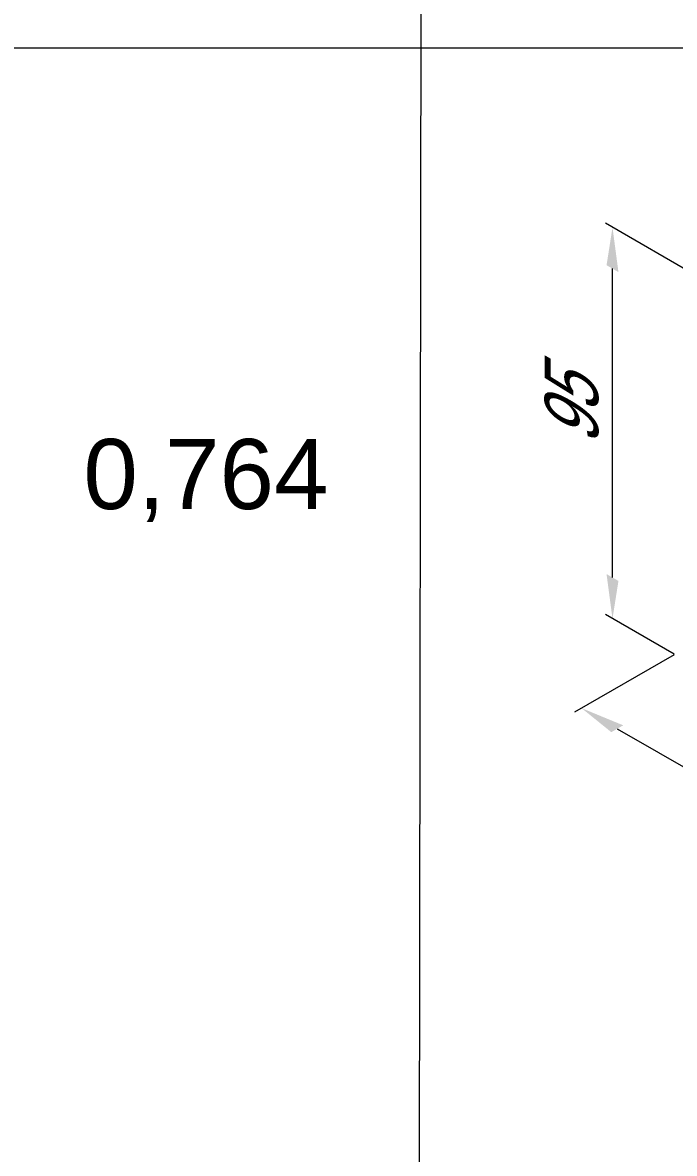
# Model space of a CAD drawing. Extents: x -37 to 4620, y -49 to 348.
# Drawn here: x 1964.13 to 1987.38, y 191.25 to 231.6 of the extents above; entities that cross this region are included whole.
import ezdxf

# ---------------------------------------------------------------- set-up
doc = ezdxf.new("R2010")
doc.units = 0
doc.header["$LTSCALE"] = 5
for name, color, linetype, lineweight in [('4', 160, 'CONTINUOUS', 18), ('Рамки', 1, 'CONTINUOUS', 15), ('Текстовый', 7, 'CONTINUOUS', 9)]:
    doc.layers.add(name, color=color, linetype=linetype, lineweight=lineweight)
doc.styles.add('15', font='russ.shx', dxfattribs={"width": 0.7, "height": 15})
doc.styles.add('Каталожный', font='arial.ttf', dxfattribs={"height": 2.5})

msp = doc.modelspace()

# ---------------------------------------------------------------- linework, layer by layer
at = {"layer": '4', "extrusion": (-0.707107, -0.408248, 0.57735)}
for p, q in [((1988.389, 222.431, -47.719), (1984.915, 224.436, -50.554)), ((1985.17, 211.796, -59.18), (1985.17, 222.819, -51.386)), ((1987.37, 209.056, -58.423), (1984.915, 210.474, -60.427))]:
    msp.add_line(p, q, dxfattribs=at)
at = {"layer": '4', "extrusion": (-8.3e-15, 0.816497, 0.57735)}
for p, q in [((1987.37, 209.042, -58.402), (1983.811, 206.987, -55.496)), ((1985.339, 206.399, -54.665), (2008.249, 193.172, -35.958))]:
    msp.add_line(p, q, dxfattribs=at)
at = {"layer": '4', "extrusion": (-0.707107, -0.408248, 0.57735)}
for points in [[(799.83, 1015.163, -1524.36), (799.406, 1014.739, -1524.36), (798.345, 1016.224, -1524.36)], [(809.376, 1005.617, -1524.36), (808.952, 1005.193, -1524.36), (810.437, 1004.132, -1524.36)]]:
    msp.add_solid(points, dxfattribs=at)
at = {"layer": '4', "extrusion": (-8.3e-15, 0.816497, 0.57735)}
msp.add_solid([(-1985.551, -164.01, 136.964), (-1985.127, -163.586, 136.964), (-1984.066, -165.071, 136.964)], dxfattribs=at)
at = {"layer": 'Рамки'}
msp.add_line((1978.392, 279.852), (1978.194, 124.138), dxfattribs=at)
at = {"layer": 'Рамки', "linetype": 'Continuous'}
msp.add_line((1915, 230.698), (2079.802, 230.699), dxfattribs=at)

# ---------------------------------------------------------------- texts
at = {"layer": '4', "extrusion": (0.707107, 0.408248, 0.57735), "style": '15', "width": 0.7}
msp.add_text('95', height=2.7, rotation=315, dxfattribs=at).set_placement((-804.836, -1098.991, 1460.525))
at = {"layer": 'Текстовый', "color": 1, "linetype": 'Continuous', "insert": (1966.299, 216.739), "char_height": 2.5, "width": 15.84446, "attachment_point": 1, "style": 'Каталожный'}
msp.add_mtext('\\pxql;0,764', dxfattribs=at)

doc.saveas('drawing.dxf')
